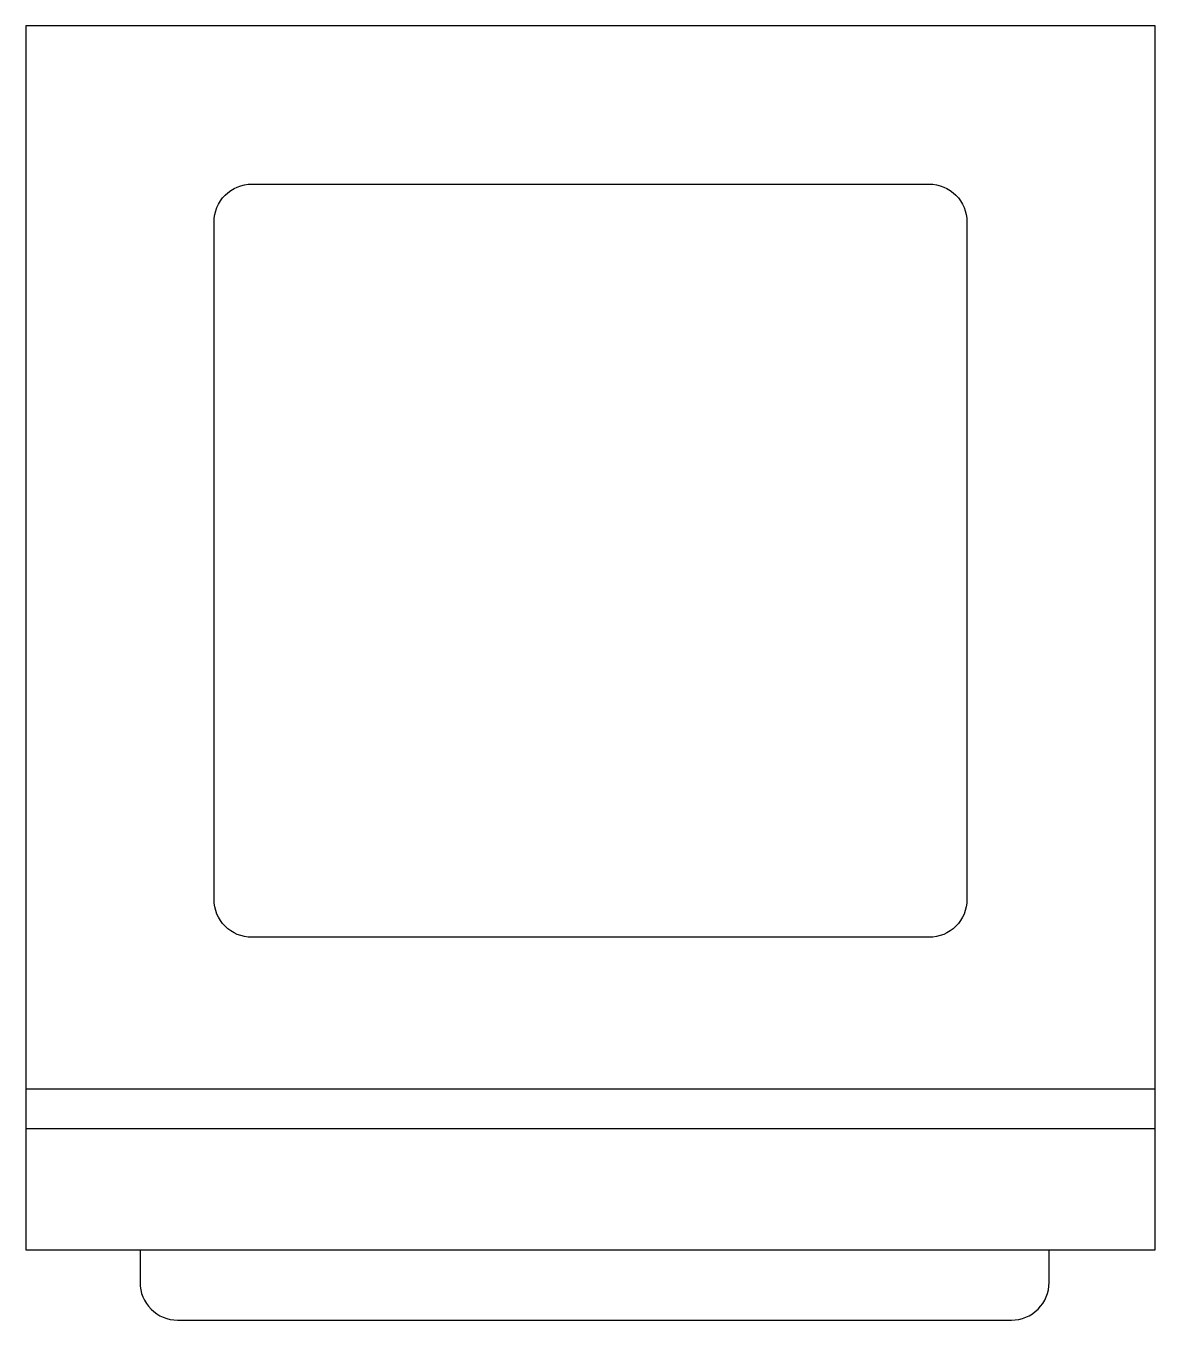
# Model space of a CAD drawing. Extents: x -0.3 to 0.3, y -0.687 to 0.
import ezdxf

# ---------------------------------------------------------------- set-up
doc = ezdxf.new("R2010")
doc.units = 0
doc.header["$LTSCALE"] = 0.5
doc.layers.get('0').update_dxf_attribs({"linetype": 'CONTINUOUS'})

msp = doc.modelspace()

# ---------------------------------------------------------------- linework, layer by layer
at = {"color": 0}
for p, q in [((-0.3, -0.56462), (0.3, -0.56462)), ((-0.3, -0.58557), (0.3, -0.58557))]:
    msp.add_line(p, q, dxfattribs=at)
msp.add_lwpolyline([(-0.3, -0.65), (0.3, -0.65), (0.3, 0), (-0.3, 0)], close=True, dxfattribs=at)
msp.add_lwpolyline([(-0.18, -0.08406), (0.18, -0.08406, -0.414214), (0.2, -0.10406), (0.2, -0.46406, -0.414214), (0.18, -0.48406), (-0.18, -0.48406, -0.414214), (-0.2, -0.46406), (-0.2, -0.10406, -0.414214)], format="xyb", close=True, dxfattribs=at)
msp.add_lwpolyline([(-0.23935, -0.65), (-0.23935, -0.66741, 0.414214), (-0.21935, -0.68741), (0.22367, -0.68741, 0.414214), (0.24367, -0.66741), (0.24367, -0.65)], format="xyb", dxfattribs=at)

doc.saveas('drawing.dxf')
